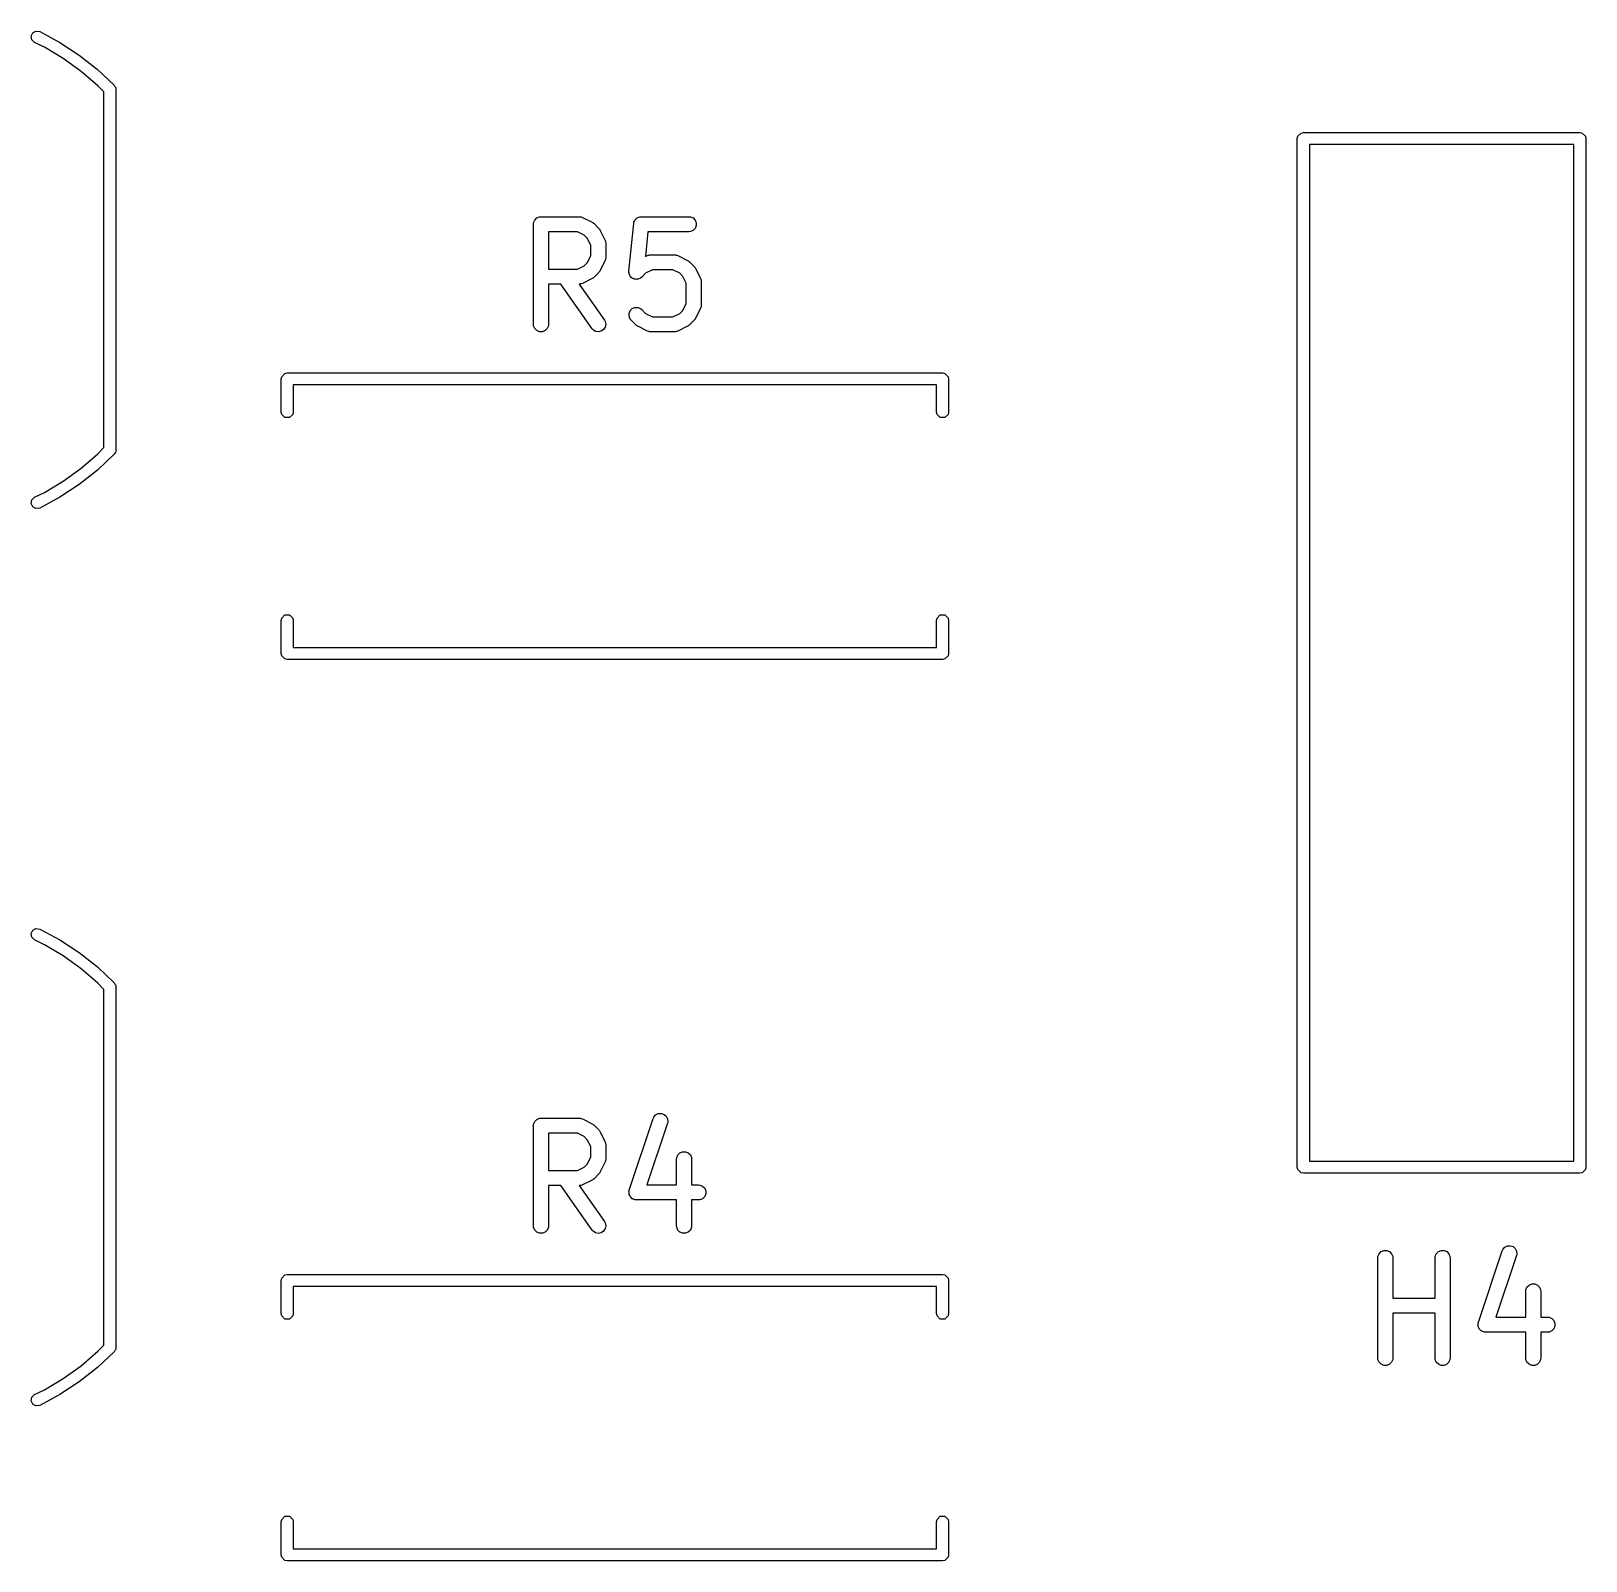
# Model space of a CAD drawing. Header units: inches. Extents: x 4.16 to 5.59, y -4.16 to -3.08.
# Drawn here: x 4.977 to 5.588, y -4.151 to -3.549 of the extents above; entities that cross this region are included whole.
import ezdxf

# ---------------------------------------------------------------- set-up
doc = ezdxf.new("R2010")
doc.units = ezdxf.units.IN
doc.header["$MEASUREMENT"] = 0
doc.layers.add('F.Silkscreen', color=41, linetype='CONTINUOUS', true_color=0xf2eda1)

msp = doc.modelspace()

# ---------------------------------------------------------------- linework, layer by layer
at = {"layer": 'F.Silkscreen', "linetype": 'CONTINUOUS'}
for p, q in [((4.9773, -3.55148), (4.97793, -3.55017)), ((4.97756, -3.55292), (4.9773, -3.55148)), ((4.97861, -3.55393), (4.97756, -3.55292)), ((4.97793, -3.55017), (4.97922, -3.54948)), ((4.98251, -3.55582), (4.97861, -3.55393)), ((4.97922, -3.54948), (4.98067, -3.54968)), ((4.98067, -3.54968), (4.98865, -3.55398)), ((4.98865, -3.55398), (4.99624, -3.55895)), ((4.98996, -3.56025), (4.98251, -3.55582)), ((4.99699, -3.56532), (4.98996, -3.56025)), ((4.99624, -3.55895), (5.00336, -3.56457)), ((5.00355, -3.57098), (4.99699, -3.56532)), ((5.00336, -3.56457), (5.00996, -3.57079)), ((5.00591, -3.5734), (5.00355, -3.57098)), ((5.00591, -3.71321), (5.00591, -3.5734)), ((5.00996, -3.57079), (5.01021, -3.57129)), ((5.01021, -3.57129), (5.01045, -3.57154)), ((5.01045, -3.57154), (5.01053, -3.57196)), ((5.01053, -3.57196), (5.01061, -3.5721)), ((5.01061, -3.5721), (5.01059, -3.57222)), ((5.01059, -3.57222), (5.01063, -3.57244)), ((5.01063, -3.57244), (5.01063, -3.71417)), ((5.4748, -3.59173), (5.47498, -3.59083)), ((5.4748, -3.99606), (5.4748, -3.59173)), ((5.47498, -3.59083), (5.47626, -3.58955)), ((5.47626, -3.58955), (5.47717, -3.58937)), ((5.47717, -3.58937), (5.58583, -3.58937)), ((5.58583, -3.58937), (5.58673, -3.58955)), ((5.58673, -3.58955), (5.58801, -3.59083)), ((5.58801, -3.59083), (5.58819, -3.59173)), ((5.58819, -3.59173), (5.58819, -3.99606)), ((5.47953, -3.59409), (5.47953, -3.9937)), ((5.58346, -3.59409), (5.47953, -3.59409)), ((5.58346, -3.9937), (5.58346, -3.59409)), ((5.17599, -3.62293), (5.17706, -3.62249)), ((5.17706, -3.62249), (5.17763, -3.62243)), ((5.17763, -3.62243), (5.19263, -3.62243)), ((5.19263, -3.62243), (5.19321, -3.62249)), ((5.19321, -3.62249), (5.19331, -3.62253)), ((5.19331, -3.62253), (5.19341, -3.62254)), ((5.19341, -3.62254), (5.19395, -3.62275)), ((5.21603, -3.62266), (5.21643, -3.62249)), ((5.21643, -3.62249), (5.21665, -3.62247)), ((5.21665, -3.62247), (5.21672, -3.62245)), ((5.21672, -3.62245), (5.21679, -3.62245)), ((5.21679, -3.62245), (5.217, -3.62243)), ((5.217, -3.62243), (5.23575, -3.62243)), ((5.23575, -3.62243), (5.23633, -3.62249)), ((5.23633, -3.62249), (5.23739, -3.62293)), ((5.17468, -3.62539), (5.17474, -3.62481)), ((5.17468, -3.66476), (5.17468, -3.62539)), ((5.17474, -3.62481), (5.17518, -3.62375)), ((5.17518, -3.62375), (5.17599, -3.62293)), ((5.19194, -3.62834), (5.18059, -3.62834)), ((5.18059, -3.62834), (5.18059, -3.64306)), ((5.19463, -3.62969), (5.19194, -3.62834)), ((5.19395, -3.62275), (5.1977, -3.62462)), ((5.1977, -3.62462), (5.19795, -3.62478)), ((5.19795, -3.62478), (5.19802, -3.62481)), ((5.19802, -3.62481), (5.1981, -3.62487)), ((5.1981, -3.62487), (5.19819, -3.62493)), ((5.19819, -3.62493), (5.19824, -3.62499)), ((5.19824, -3.62499), (5.19847, -3.62517)), ((5.19847, -3.62517), (5.20034, -3.62705)), ((5.20034, -3.62705), (5.20053, -3.62727)), ((5.20053, -3.62727), (5.20059, -3.62733)), ((5.20059, -3.62733), (5.20065, -3.62741)), ((5.20065, -3.62741), (5.20071, -3.6275)), ((5.20071, -3.6275), (5.20074, -3.62757)), ((5.20074, -3.62757), (5.2009, -3.62782)), ((5.2009, -3.62782), (5.20277, -3.63157)), ((5.21219, -3.64384), (5.21407, -3.62509)), ((5.21407, -3.62509), (5.21411, -3.62488)), ((5.21411, -3.62481), (5.21414, -3.62474)), ((5.21411, -3.62488), (5.21411, -3.62481)), ((5.21414, -3.62474), (5.21418, -3.62453)), ((5.21418, -3.62453), (5.21438, -3.62414)), ((5.21438, -3.62414), (5.21455, -3.62375)), ((5.21455, -3.62375), (5.21465, -3.62364)), ((5.21465, -3.62364), (5.21472, -3.62351)), ((5.21472, -3.62351), (5.21506, -3.62324)), ((5.21506, -3.62324), (5.21536, -3.62293)), ((5.21536, -3.62293), (5.2155, -3.62287)), ((5.2155, -3.62287), (5.21562, -3.62278)), ((5.21562, -3.62278), (5.21603, -3.62266)), ((5.21968, -3.62834), (5.2187, -3.63811)), ((5.23575, -3.62834), (5.21968, -3.62834)), ((5.23633, -3.62828), (5.23575, -3.62834)), ((5.23739, -3.62784), (5.23633, -3.62828)), ((5.23739, -3.62293), (5.23821, -3.62375)), ((5.23821, -3.62703), (5.23739, -3.62784)), ((5.23821, -3.62375), (5.23865, -3.62481)), ((5.23865, -3.62596), (5.23821, -3.62703)), ((5.23865, -3.62481), (5.23865, -3.62596)), ((5.19583, -3.63089), (5.19463, -3.62969)), ((5.19718, -3.63358), (5.19583, -3.63089)), ((5.19718, -3.63781), (5.19718, -3.63358)), ((5.20277, -3.63157), (5.20298, -3.63211)), ((5.20298, -3.63211), (5.20299, -3.63221)), ((5.20299, -3.63221), (5.20303, -3.63231)), ((5.20303, -3.63231), (5.20308, -3.63289)), ((5.20308, -3.63289), (5.20308, -3.63851)), ((5.19463, -3.64171), (5.19583, -3.64051)), ((5.19583, -3.64051), (5.19718, -3.63781)), ((5.20277, -3.63983), (5.2009, -3.64358)), ((5.20298, -3.63929), (5.20277, -3.63983)), ((5.20299, -3.63918), (5.20298, -3.63929)), ((5.20303, -3.63909), (5.20299, -3.63918)), ((5.20308, -3.63851), (5.20303, -3.63909)), ((5.2187, -3.63811), (5.21943, -3.63774)), ((5.21943, -3.63774), (5.21997, -3.63754)), ((5.21997, -3.63754), (5.22008, -3.63753)), ((5.22008, -3.63753), (5.22018, -3.63749)), ((5.22018, -3.63749), (5.22075, -3.63743)), ((5.22075, -3.63743), (5.23013, -3.63743)), ((5.23013, -3.63743), (5.2307, -3.63749)), ((5.2307, -3.63749), (5.2308, -3.63753)), ((5.2308, -3.63753), (5.23091, -3.63754)), ((5.23091, -3.63754), (5.23145, -3.63774)), ((5.23145, -3.63774), (5.2352, -3.63962)), ((5.2352, -3.63962), (5.23545, -3.63977)), ((5.23545, -3.63977), (5.23552, -3.6398)), ((5.23552, -3.6398), (5.2356, -3.63987)), ((5.2356, -3.63987), (5.23569, -3.63993)), ((5.23569, -3.63993), (5.23574, -3.63999)), ((5.23574, -3.63999), (5.23596, -3.64017)), ((5.23596, -3.64017), (5.23784, -3.64205)), ((5.18059, -3.64306), (5.19194, -3.64306)), ((5.19194, -3.64306), (5.19463, -3.64171)), ((5.1977, -3.64678), (5.19395, -3.64865)), ((5.19795, -3.64662), (5.1977, -3.64678)), ((5.19802, -3.64659), (5.19795, -3.64662)), ((5.1981, -3.64652), (5.19802, -3.64659)), ((5.19819, -3.64647), (5.1981, -3.64652)), ((5.19824, -3.64641), (5.19819, -3.64647)), ((5.19847, -3.64622), (5.19824, -3.64641)), ((5.20034, -3.64435), (5.19847, -3.64622)), ((5.20053, -3.64412), (5.20034, -3.64435)), ((5.20059, -3.64407), (5.20053, -3.64412)), ((5.20065, -3.64398), (5.20059, -3.64407)), ((5.20071, -3.6439), (5.20065, -3.64398)), ((5.20074, -3.64383), (5.20071, -3.6439)), ((5.2009, -3.64358), (5.20074, -3.64383)), ((5.21219, -3.64442), (5.21219, -3.64384)), ((5.21223, -3.64456), (5.21219, -3.64442)), ((5.21223, -3.64471), (5.21223, -3.64456)), ((5.2124, -3.64511), (5.21223, -3.64471)), ((5.21252, -3.64552), (5.2124, -3.64511)), ((5.21262, -3.64564), (5.21252, -3.64552)), ((5.21267, -3.64577), (5.21262, -3.64564)), ((5.21298, -3.64608), (5.21267, -3.64577)), ((5.21325, -3.64641), (5.21298, -3.64608)), ((5.21338, -3.64648), (5.21325, -3.64641)), ((5.21349, -3.64659), (5.21338, -3.64648)), ((5.21389, -3.64675), (5.21349, -3.64659)), ((5.21427, -3.64696), (5.21389, -3.64675)), ((5.21442, -3.64697), (5.21427, -3.64696)), ((5.21455, -3.64703), (5.21442, -3.64697)), ((5.2161, -3.64687), (5.21571, -3.64703)), ((5.21652, -3.64674), (5.2161, -3.64687)), ((5.21663, -3.64665), (5.21652, -3.64674)), ((5.21677, -3.64659), (5.21663, -3.64665)), ((5.21722, -3.64622), (5.21677, -3.64659)), ((5.21875, -3.64469), (5.21722, -3.64622)), ((5.22145, -3.64334), (5.21875, -3.64469)), ((5.22943, -3.64334), (5.22145, -3.64334)), ((5.23213, -3.64469), (5.22943, -3.64334)), ((5.23332, -3.64588), (5.23213, -3.64469)), ((5.23467, -3.64858), (5.23332, -3.64588)), ((5.23784, -3.64205), (5.23803, -3.64227)), ((5.23803, -3.64227), (5.23808, -3.64232)), ((5.23808, -3.64232), (5.23814, -3.64241)), ((5.23814, -3.64241), (5.23821, -3.64249)), ((5.23821, -3.64249), (5.23824, -3.64257)), ((5.23824, -3.64257), (5.23839, -3.64281)), ((5.23839, -3.64281), (5.24027, -3.64656)), ((5.24027, -3.64656), (5.24047, -3.6471)), ((5.18547, -3.64896), (5.18059, -3.64896)), ((5.18059, -3.64896), (5.18059, -3.66476)), ((5.19771, -3.66645), (5.18547, -3.64896)), ((5.19321, -3.64891), (5.19268, -3.64896)), ((5.19268, -3.64896), (5.20255, -3.66306)), ((5.19331, -3.64886), (5.19321, -3.64891)), ((5.19341, -3.64886), (5.19331, -3.64886)), ((5.19395, -3.64865), (5.19341, -3.64886)), ((5.21498, -3.64703), (5.21455, -3.64703)), ((5.21541, -3.64707), (5.21498, -3.64703)), ((5.21556, -3.64703), (5.21541, -3.64707)), ((5.21571, -3.64703), (5.21556, -3.64703)), ((5.23467, -3.65656), (5.23467, -3.64858)), ((5.24047, -3.6471), (5.24048, -3.64721)), ((5.24048, -3.64721), (5.24052, -3.64731)), ((5.24052, -3.64731), (5.24058, -3.64788)), ((5.24058, -3.64788), (5.24058, -3.65726)), ((5.21267, -3.65937), (5.21349, -3.65855)), ((5.21349, -3.65855), (5.21455, -3.65811)), ((5.21455, -3.65811), (5.21571, -3.65811)), ((5.21571, -3.65811), (5.21677, -3.65855)), ((5.21677, -3.65855), (5.21722, -3.65892)), ((5.21722, -3.65892), (5.21875, -3.66046)), ((5.23332, -3.65926), (5.23467, -3.65656)), ((5.24027, -3.65858), (5.23839, -3.66233)), ((5.24047, -3.65804), (5.24027, -3.65858)), ((5.24048, -3.65793), (5.24047, -3.65804)), ((5.24052, -3.65783), (5.24048, -3.65793)), ((5.24058, -3.65726), (5.24052, -3.65783)), ((5.17474, -3.66533), (5.17468, -3.66476)), ((5.17518, -3.6664), (5.17474, -3.66533)), ((5.18053, -3.66533), (5.18009, -3.6664)), ((5.18059, -3.66476), (5.18053, -3.66533)), ((5.20255, -3.66306), (5.20283, -3.66357)), ((5.20283, -3.66357), (5.20308, -3.66469)), ((5.20308, -3.66469), (5.20288, -3.66583)), ((5.21223, -3.66043), (5.21267, -3.65937)), ((5.21223, -3.66158), (5.21223, -3.66043)), ((5.21267, -3.66265), (5.21223, -3.66158)), ((5.21304, -3.66309), (5.21267, -3.66265)), ((5.21492, -3.66497), (5.21304, -3.66309)), ((5.21514, -3.66516), (5.21492, -3.66497)), ((5.21519, -3.66521), (5.21514, -3.66516)), ((5.21528, -3.66527), (5.21519, -3.66521)), ((5.21536, -3.66534), (5.21528, -3.66527)), ((5.21544, -3.66537), (5.21536, -3.66534)), ((5.21875, -3.66046), (5.22145, -3.6618)), ((5.22145, -3.6618), (5.22943, -3.6618)), ((5.22943, -3.6618), (5.23213, -3.66046)), ((5.23213, -3.66046), (5.23332, -3.65926)), ((5.23552, -3.66534), (5.23545, -3.66537)), ((5.2356, -3.66527), (5.23552, -3.66534)), ((5.23569, -3.66521), (5.2356, -3.66527)), ((5.23574, -3.66516), (5.23569, -3.66521)), ((5.23596, -3.66497), (5.23574, -3.66516)), ((5.23784, -3.66309), (5.23596, -3.66497)), ((5.23803, -3.66287), (5.23784, -3.66309)), ((5.23808, -3.66282), (5.23803, -3.66287)), ((5.23814, -3.66273), (5.23808, -3.66282)), ((5.23821, -3.66265), (5.23814, -3.66273)), ((5.23824, -3.66258), (5.23821, -3.66265)), ((5.23839, -3.66233), (5.23824, -3.66258)), ((5.17599, -3.66721), (5.17518, -3.6664)), ((5.17706, -3.66765), (5.17599, -3.66721)), ((5.17821, -3.66765), (5.17706, -3.66765)), ((5.17927, -3.66721), (5.17821, -3.66765)), ((5.18009, -3.6664), (5.17927, -3.66721)), ((5.19809, -3.66689), (5.19771, -3.66645)), ((5.19906, -3.66751), (5.19809, -3.66689)), ((5.2002, -3.66771), (5.19906, -3.66751)), ((5.20132, -3.66746), (5.2002, -3.66771)), ((5.20226, -3.6668), (5.20132, -3.66746)), ((5.20288, -3.66583), (5.20226, -3.6668)), ((5.21568, -3.66552), (5.21544, -3.66537)), ((5.21943, -3.6674), (5.21568, -3.66552)), ((5.21997, -3.6676), (5.21943, -3.6674)), ((5.22008, -3.66761), (5.21997, -3.6676)), ((5.22018, -3.66765), (5.22008, -3.66761)), ((5.22075, -3.66771), (5.22018, -3.66765)), ((5.23013, -3.66771), (5.22075, -3.66771)), ((5.2307, -3.66765), (5.23013, -3.66771)), ((5.2308, -3.66761), (5.2307, -3.66765)), ((5.23091, -3.6676), (5.2308, -3.66761)), ((5.23145, -3.6674), (5.23091, -3.6676)), ((5.2352, -3.66552), (5.23145, -3.6674)), ((5.23545, -3.66537), (5.2352, -3.66552)), ((5.07559, -3.68622), (5.07577, -3.68532)), ((5.07559, -3.69921), (5.07559, -3.68622)), ((5.07577, -3.68532), (5.07705, -3.68404)), ((5.07705, -3.68404), (5.07795, -3.68386)), ((5.07795, -3.68386), (5.33543, -3.68386)), ((5.33307, -3.68858), (5.08031, -3.68858)), ((5.08031, -3.68858), (5.08031, -3.69921)), ((5.33307, -3.69921), (5.33307, -3.68858)), ((5.33543, -3.68386), (5.33634, -3.68404)), ((5.33634, -3.68404), (5.33762, -3.68532)), ((5.33762, -3.68532), (5.3378, -3.68622)), ((5.3378, -3.68622), (5.3378, -3.69921)), ((5.07577, -3.70012), (5.07559, -3.69921)), ((5.07705, -3.70139), (5.07577, -3.70012)), ((5.07886, -3.70139), (5.07705, -3.70139)), ((5.08014, -3.70012), (5.07886, -3.70139)), ((5.08031, -3.69921), (5.08014, -3.70012)), ((5.33325, -3.70012), (5.33307, -3.69921)), ((5.33453, -3.70139), (5.33325, -3.70012)), ((5.33634, -3.70139), (5.33453, -3.70139)), ((5.33762, -3.70012), (5.33634, -3.70139)), ((5.3378, -3.69921), (5.33762, -3.70012)), ((5.00355, -3.71563), (5.00591, -3.71321)), ((5.01063, -3.71417), (5.01059, -3.7144)), ((4.99699, -3.72129), (5.00355, -3.71563)), ((5.00996, -3.71582), (5.00336, -3.72204)), ((5.01021, -3.71532), (5.00996, -3.71582)), ((5.01045, -3.71508), (5.01021, -3.71532)), ((5.01053, -3.71466), (5.01045, -3.71508)), ((5.01061, -3.71451), (5.01053, -3.71466)), ((5.01059, -3.7144), (5.01061, -3.71451)), ((4.98251, -3.7308), (4.98996, -3.72636)), ((4.98996, -3.72636), (4.99699, -3.72129)), ((5.00336, -3.72204), (4.99624, -3.72766)), ((4.97861, -3.73268), (4.98251, -3.7308)), ((4.99624, -3.72766), (4.98865, -3.73264)), ((4.9773, -3.73513), (4.97756, -3.73369)), ((4.97793, -3.73644), (4.9773, -3.73513)), ((4.97756, -3.73369), (4.97861, -3.73268)), ((4.97922, -3.73714), (4.97793, -3.73644)), ((4.98067, -3.73694), (4.97922, -3.73714)), ((4.98865, -3.73264), (4.98067, -3.73694)), ((5.07559, -3.7811), (5.07577, -3.7802)), ((5.07559, -3.79409), (5.07559, -3.7811)), ((5.07577, -3.7802), (5.07705, -3.77892)), ((5.07705, -3.77892), (5.07886, -3.77892)), ((5.07886, -3.77892), (5.08014, -3.7802)), ((5.08014, -3.7802), (5.08031, -3.7811)), ((5.08031, -3.7811), (5.08031, -3.79173)), ((5.33307, -3.7811), (5.33325, -3.7802)), ((5.33307, -3.79173), (5.33307, -3.7811)), ((5.33325, -3.7802), (5.33453, -3.77892)), ((5.33453, -3.77892), (5.33634, -3.77892)), ((5.33634, -3.77892), (5.33762, -3.7802)), ((5.33762, -3.7802), (5.3378, -3.7811)), ((5.3378, -3.7811), (5.3378, -3.79409)), ((5.08031, -3.79173), (5.33307, -3.79173)), ((5.07577, -3.795), (5.07559, -3.79409)), ((5.07705, -3.79628), (5.07577, -3.795)), ((5.07795, -3.79646), (5.07705, -3.79628)), ((5.33543, -3.79646), (5.07795, -3.79646)), ((5.33634, -3.79628), (5.33543, -3.79646)), ((5.33762, -3.795), (5.33634, -3.79628)), ((5.3378, -3.79409), (5.33762, -3.795)), ((4.9773, -3.90424), (4.97793, -3.90293)), ((4.97793, -3.90293), (4.97922, -3.90223)), ((4.97922, -3.90223), (4.98067, -3.90243)), ((4.98067, -3.90243), (4.98865, -3.90673)), ((4.97756, -3.90568), (4.9773, -3.90424)), ((4.97861, -3.90669), (4.97756, -3.90568)), ((4.98251, -3.90857), (4.97861, -3.90669)), ((4.98996, -3.91301), (4.98251, -3.90857)), ((4.98865, -3.90673), (4.99624, -3.91171)), ((4.99699, -3.91808), (4.98996, -3.91301)), ((4.99624, -3.91171), (5.00336, -3.91733)), ((5.00355, -3.92374), (4.99699, -3.91808)), ((5.00336, -3.91733), (5.00996, -3.92355)), ((5.00591, -3.92616), (5.00355, -3.92374)), ((5.00591, -4.06597), (5.00591, -3.92616)), ((5.00996, -3.92355), (5.01021, -3.92405)), ((5.01021, -3.92405), (5.01045, -3.92429)), ((5.01045, -3.92429), (5.01053, -3.92471)), ((5.01053, -3.92471), (5.01061, -3.92486)), ((5.01061, -3.92486), (5.01059, -3.92497)), ((5.01059, -3.92497), (5.01063, -3.9252)), ((5.01063, -3.9252), (5.01063, -4.06693)), ((5.17599, -3.97726), (5.17706, -3.97682)), ((5.17706, -3.97682), (5.17763, -3.97676)), ((5.17763, -3.97676), (5.19263, -3.97676)), ((5.19263, -3.97676), (5.19321, -3.97682)), ((5.19321, -3.97682), (5.19331, -3.97686)), ((5.19331, -3.97686), (5.19341, -3.97687)), ((5.19341, -3.97687), (5.19395, -3.97708)), ((5.2217, -3.97691), (5.22194, -3.97638)), ((5.22194, -3.97638), (5.22269, -3.97551)), ((5.22269, -3.97551), (5.22372, -3.97499)), ((5.22372, -3.97499), (5.22487, -3.97491)), ((5.22487, -3.97491), (5.22597, -3.97528)), ((5.22597, -3.97528), (5.22684, -3.97603)), ((5.22684, -3.97603), (5.22735, -3.97706)), ((5.17468, -3.97972), (5.17474, -3.97914)), ((5.17468, -4.01909), (5.17468, -3.97972)), ((5.17474, -3.97914), (5.17518, -3.97808)), ((5.17518, -3.97808), (5.17599, -3.97726)), ((5.19194, -3.98267), (5.18059, -3.98267)), ((5.18059, -3.98267), (5.18059, -3.99739)), ((5.19463, -3.98402), (5.19194, -3.98267)), ((5.19395, -3.97708), (5.1977, -3.97895)), ((5.1977, -3.97895), (5.19795, -3.97911)), ((5.19795, -3.97911), (5.19802, -3.97914)), ((5.19802, -3.97914), (5.1981, -3.9792)), ((5.1981, -3.9792), (5.19819, -3.97926)), ((5.19819, -3.97926), (5.19824, -3.97932)), ((5.19824, -3.97932), (5.19847, -3.9795)), ((5.19847, -3.9795), (5.20034, -3.98138)), ((5.20034, -3.98138), (5.20053, -3.98161)), ((5.20053, -3.98161), (5.20059, -3.98166)), ((5.20059, -3.98166), (5.20065, -3.98175)), ((5.20065, -3.98175), (5.20071, -3.98183)), ((5.20071, -3.98183), (5.20074, -3.9819)), ((5.20074, -3.9819), (5.2009, -3.98215)), ((5.2009, -3.98215), (5.20277, -3.9859)), ((5.21233, -4.00503), (5.2217, -3.97691)), ((5.2273, -3.97878), (5.21923, -4.00301)), ((5.22743, -3.97821), (5.2273, -3.97878)), ((5.22735, -3.97706), (5.22743, -3.97821)), ((5.19583, -3.98522), (5.19463, -3.98402)), ((5.19718, -3.98791), (5.19583, -3.98522)), ((5.19718, -3.99214), (5.19718, -3.98791)), ((5.20277, -3.9859), (5.20298, -3.98644)), ((5.20298, -3.98644), (5.20299, -3.98654)), ((5.20299, -3.98654), (5.20303, -3.98664)), ((5.20303, -3.98664), (5.20308, -3.98722)), ((5.20308, -3.98722), (5.20308, -3.99284)), ((5.19463, -3.99604), (5.19583, -3.99484)), ((5.19583, -3.99484), (5.19718, -3.99214)), ((5.20277, -3.99416), (5.2009, -3.99791)), ((5.20298, -3.99362), (5.20277, -3.99416)), ((5.20299, -3.99351), (5.20298, -3.99362)), ((5.20303, -3.99342), (5.20299, -3.99351)), ((5.20308, -3.99284), (5.20303, -3.99342)), ((5.23092, -3.99284), (5.23098, -3.99226)), ((5.23092, -4.00301), (5.23092, -3.99284)), ((5.23098, -3.99226), (5.23142, -3.9912)), ((5.23142, -3.9912), (5.23224, -3.99039)), ((5.23224, -3.99039), (5.2333, -3.98994)), ((5.2333, -3.98994), (5.23445, -3.98994)), ((5.23445, -3.98994), (5.23552, -3.99039)), ((5.23552, -3.99039), (5.23633, -3.9912)), ((5.23633, -3.9912), (5.23677, -3.99226)), ((5.23677, -3.99226), (5.23683, -3.99284)), ((5.23683, -3.99284), (5.23683, -4.00301)), ((5.47953, -3.9937), (5.58346, -3.9937)), ((5.18059, -3.99739), (5.19194, -3.99739)), ((5.19194, -3.99739), (5.19463, -3.99604)), ((5.1977, -4.00111), (5.19395, -4.00298)), ((5.19795, -4.00095), (5.1977, -4.00111)), ((5.19802, -4.00092), (5.19795, -4.00095)), ((5.1981, -4.00085), (5.19802, -4.00092)), ((5.19819, -4.0008), (5.1981, -4.00085)), ((5.19824, -4.00074), (5.19819, -4.0008)), ((5.19847, -4.00055), (5.19824, -4.00074)), ((5.20034, -3.99868), (5.19847, -4.00055)), ((5.20053, -3.99845), (5.20034, -3.99868)), ((5.20059, -3.9984), (5.20053, -3.99845)), ((5.20065, -3.99831), (5.20059, -3.9984)), ((5.20071, -3.99823), (5.20065, -3.99831)), ((5.20074, -3.99816), (5.20071, -3.99823)), ((5.2009, -3.99791), (5.20074, -3.99816)), ((5.47498, -3.99697), (5.4748, -3.99606)), ((5.47626, -3.99825), (5.47498, -3.99697)), ((5.47717, -3.99843), (5.47626, -3.99825)), ((5.58583, -3.99843), (5.47717, -3.99843)), ((5.58673, -3.99825), (5.58583, -3.99843)), ((5.58801, -3.99697), (5.58673, -3.99825)), ((5.58819, -3.99606), (5.58801, -3.99697)), ((5.18547, -4.00329), (5.18059, -4.00329)), ((5.18059, -4.00329), (5.18059, -4.01909)), ((5.19771, -4.02078), (5.18547, -4.00329)), ((5.19321, -4.00324), (5.19268, -4.00329)), ((5.19268, -4.00329), (5.20255, -4.01739)), ((5.19331, -4.0032), (5.19321, -4.00324)), ((5.19341, -4.00319), (5.19331, -4.0032)), ((5.19395, -4.00298), (5.19341, -4.00319)), ((5.2122, -4.00559), (5.21223, -4.00545)), ((5.21223, -4.00607), (5.2122, -4.00559)), ((5.21223, -4.00539), (5.21226, -4.00532)), ((5.21223, -4.00545), (5.21223, -4.00539)), ((5.21223, -4.00654), (5.21223, -4.00607)), ((5.21227, -4.00664), (5.21223, -4.00654)), ((5.21226, -4.00532), (5.21233, -4.00503)), ((5.21228, -4.00674), (5.21227, -4.00664)), ((5.21249, -4.00717), (5.21228, -4.00674)), ((5.21267, -4.0076), (5.21249, -4.00717)), ((5.21923, -4.00301), (5.23092, -4.00301)), ((5.23683, -4.00301), (5.2395, -4.00301)), ((5.2395, -4.00301), (5.24008, -4.00307)), ((5.24008, -4.00307), (5.24114, -4.00351)), ((5.24114, -4.00351), (5.24196, -4.00432)), ((5.24196, -4.00432), (5.2424, -4.00539)), ((5.2424, -4.00654), (5.24196, -4.0076)), ((5.2424, -4.00539), (5.2424, -4.00654)), ((5.21275, -4.00768), (5.21267, -4.0076)), ((5.2128, -4.00777), (5.21275, -4.00768)), ((5.21315, -4.00808), (5.2128, -4.00777)), ((5.21349, -4.00842), (5.21315, -4.00808)), ((5.21359, -4.00846), (5.21349, -4.00842)), ((5.21367, -4.00853), (5.21359, -4.00846)), ((5.21412, -4.00868), (5.21367, -4.00853)), ((5.21455, -4.00886), (5.21412, -4.00868)), ((5.2147, -4.00887), (5.21455, -4.00886)), ((5.21476, -4.00889), (5.2147, -4.00887)), ((5.21484, -4.00889), (5.21476, -4.00889)), ((5.21513, -4.00892), (5.21484, -4.00889)), ((5.23092, -4.00892), (5.21513, -4.00892)), ((5.23092, -4.01909), (5.23092, -4.00892)), ((5.2395, -4.00892), (5.23683, -4.00892)), ((5.23683, -4.00892), (5.23683, -4.01909)), ((5.24008, -4.00886), (5.2395, -4.00892)), ((5.24114, -4.00842), (5.24008, -4.00886)), ((5.24196, -4.0076), (5.24114, -4.00842)), ((5.17474, -4.01966), (5.17468, -4.01909)), ((5.17518, -4.02073), (5.17474, -4.01966)), ((5.18053, -4.01966), (5.18009, -4.02073)), ((5.18059, -4.01909), (5.18053, -4.01966)), ((5.20255, -4.01739), (5.20283, -4.0179)), ((5.20283, -4.0179), (5.20308, -4.01902)), ((5.20308, -4.01902), (5.20288, -4.02016)), ((5.23098, -4.01966), (5.23092, -4.01909)), ((5.23142, -4.02073), (5.23098, -4.01966)), ((5.23677, -4.01966), (5.23633, -4.02073)), ((5.23683, -4.01909), (5.23677, -4.01966)), ((5.17599, -4.02154), (5.17518, -4.02073)), ((5.17706, -4.02198), (5.17599, -4.02154)), ((5.17821, -4.02198), (5.17706, -4.02198)), ((5.17927, -4.02154), (5.17821, -4.02198)), ((5.18009, -4.02073), (5.17927, -4.02154)), ((5.19809, -4.02122), (5.19771, -4.02078)), ((5.19906, -4.02184), (5.19809, -4.02122)), ((5.2002, -4.02204), (5.19906, -4.02184)), ((5.20132, -4.02179), (5.2002, -4.02204)), ((5.20226, -4.02113), (5.20132, -4.02179)), ((5.20288, -4.02016), (5.20226, -4.02113)), ((5.23224, -4.02154), (5.23142, -4.02073)), ((5.2333, -4.02198), (5.23224, -4.02154)), ((5.23445, -4.02198), (5.2333, -4.02198)), ((5.23552, -4.02154), (5.23445, -4.02198)), ((5.23633, -4.02073), (5.23552, -4.02154)), ((5.50642, -4.03169), (5.50648, -4.03111)), ((5.50642, -4.07106), (5.50642, -4.03169)), ((5.50648, -4.03111), (5.50692, -4.03005)), ((5.50692, -4.03005), (5.50773, -4.02923)), ((5.50773, -4.02923), (5.5088, -4.02879)), ((5.5088, -4.02879), (5.50995, -4.02879)), ((5.50995, -4.02879), (5.51101, -4.02923)), ((5.51101, -4.02923), (5.51183, -4.03005)), ((5.51183, -4.03005), (5.51227, -4.03111)), ((5.51227, -4.03111), (5.51233, -4.03169)), ((5.51233, -4.03169), (5.51233, -4.04748)), ((5.52892, -4.03169), (5.52897, -4.03111)), ((5.52892, -4.04748), (5.52892, -4.03169)), ((5.52897, -4.03111), (5.52942, -4.03005)), ((5.52942, -4.03005), (5.53023, -4.02923)), ((5.53023, -4.02923), (5.53129, -4.02879)), ((5.53129, -4.02879), (5.53245, -4.02879)), ((5.53245, -4.02879), (5.53351, -4.02923)), ((5.53351, -4.02923), (5.53433, -4.03005)), ((5.53433, -4.03005), (5.53477, -4.03111)), ((5.53477, -4.03111), (5.53482, -4.03169)), ((5.53482, -4.03169), (5.53482, -4.07106)), ((5.54594, -4.057), (5.55532, -4.02888)), ((5.56092, -4.03074), (5.55284, -4.05498)), ((5.55532, -4.02888), (5.55555, -4.02835)), ((5.55555, -4.02835), (5.55631, -4.02748)), ((5.55631, -4.02748), (5.55734, -4.02696)), ((5.55734, -4.02696), (5.55849, -4.02688)), ((5.55849, -4.02688), (5.55958, -4.02725)), ((5.55958, -4.02725), (5.56045, -4.028)), ((5.56045, -4.028), (5.56097, -4.02903)), ((5.56105, -4.03018), (5.56092, -4.03074)), ((5.56097, -4.02903), (5.56105, -4.03018)), ((5.07559, -4.04055), (5.07577, -4.03965)), ((5.07559, -4.05354), (5.07559, -4.04055)), ((5.07577, -4.03965), (5.07705, -4.03837)), ((5.07705, -4.03837), (5.07795, -4.03819)), ((5.07795, -4.03819), (5.33543, -4.03819)), ((5.33307, -4.04291), (5.08031, -4.04291)), ((5.08031, -4.04291), (5.08031, -4.05354)), ((5.33307, -4.05354), (5.33307, -4.04291)), ((5.33543, -4.03819), (5.33634, -4.03837)), ((5.33634, -4.03837), (5.33762, -4.03965)), ((5.33762, -4.03965), (5.3378, -4.04055)), ((5.3378, -4.04055), (5.3378, -4.05354)), ((5.5646, -4.04423), (5.56504, -4.04317)), ((5.56504, -4.04317), (5.56585, -4.04235)), ((5.56585, -4.04235), (5.56692, -4.04191)), ((5.56692, -4.04191), (5.56807, -4.04191)), ((5.56807, -4.04191), (5.56913, -4.04235)), ((5.56913, -4.04235), (5.56995, -4.04317)), ((5.56995, -4.04317), (5.57039, -4.04423)), ((5.51233, -4.04748), (5.52892, -4.04748)), ((5.56454, -4.04481), (5.5646, -4.04423)), ((5.56454, -4.05498), (5.56454, -4.04481)), ((5.57039, -4.04423), (5.57044, -4.04481)), ((5.57044, -4.04481), (5.57044, -4.05498)), ((5.07577, -4.05445), (5.07559, -4.05354)), ((5.07705, -4.05573), (5.07577, -4.05445)), ((5.07886, -4.05573), (5.07705, -4.05573)), ((5.08014, -4.05445), (5.07886, -4.05573)), ((5.08031, -4.05354), (5.08014, -4.05445)), ((5.33325, -4.05445), (5.33307, -4.05354)), ((5.33453, -4.05573), (5.33325, -4.05445)), ((5.33634, -4.05573), (5.33453, -4.05573)), ((5.33762, -4.05445), (5.33634, -4.05573)), ((5.3378, -4.05354), (5.33762, -4.05445)), ((5.52892, -4.05339), (5.51233, -4.05339)), ((5.51233, -4.05339), (5.51233, -4.07106)), ((5.52892, -4.07106), (5.52892, -4.05339)), ((5.55284, -4.05498), (5.56454, -4.05498)), ((5.57044, -4.05498), (5.57312, -4.05498)), ((5.57312, -4.05498), (5.57369, -4.05504)), ((5.57369, -4.05504), (5.57476, -4.05548)), ((5.57476, -4.05548), (5.57557, -4.05629)), ((5.57557, -4.05629), (5.57601, -4.05736)), ((5.54581, -4.05756), (5.54585, -4.05742)), ((5.54585, -4.05804), (5.54581, -4.05756)), ((5.54585, -4.05736), (5.54588, -4.05728)), ((5.54585, -4.05742), (5.54585, -4.05736)), ((5.54585, -4.05851), (5.54585, -4.05804)), ((5.54589, -4.05861), (5.54585, -4.05851)), ((5.54588, -4.05728), (5.54594, -4.057)), ((5.5459, -4.05871), (5.54589, -4.05861)), ((5.54611, -4.05914), (5.5459, -4.05871)), ((5.54629, -4.05957), (5.54611, -4.05914)), ((5.54636, -4.05965), (5.54629, -4.05957)), ((5.54641, -4.05974), (5.54636, -4.05965)), ((5.54677, -4.06005), (5.54641, -4.05974)), ((5.5471, -4.06039), (5.54677, -4.06005)), ((5.5472, -4.06043), (5.5471, -4.06039)), ((5.54728, -4.0605), (5.5472, -4.06043)), ((5.54773, -4.06065), (5.54728, -4.0605)), ((5.54817, -4.06083), (5.54773, -4.06065)), ((5.54832, -4.06084), (5.54817, -4.06083)), ((5.54837, -4.06086), (5.54832, -4.06084)), ((5.54845, -4.06086), (5.54837, -4.06086)), ((5.54874, -4.06089), (5.54845, -4.06086)), ((5.56454, -4.06089), (5.54874, -4.06089)), ((5.56454, -4.07106), (5.56454, -4.06089)), ((5.57312, -4.06089), (5.57044, -4.06089)), ((5.57044, -4.06089), (5.57044, -4.07106)), ((5.57369, -4.06083), (5.57312, -4.06089)), ((5.57476, -4.06039), (5.57369, -4.06083)), ((5.57557, -4.05957), (5.57476, -4.06039)), ((5.57601, -4.05851), (5.57557, -4.05957)), ((5.57601, -4.05736), (5.57601, -4.05851)), ((4.99699, -4.07405), (5.00355, -4.06839)), ((5.00355, -4.06839), (5.00591, -4.06597)), ((5.01021, -4.06808), (5.00996, -4.06858)), ((5.01045, -4.06783), (5.01021, -4.06808)), ((5.01053, -4.06741), (5.01045, -4.06783)), ((5.01061, -4.06727), (5.01053, -4.06741)), ((5.01063, -4.06693), (5.01059, -4.06715)), ((5.01059, -4.06715), (5.01061, -4.06727)), ((4.98996, -4.07912), (4.99699, -4.07405)), ((5.00996, -4.06858), (5.00336, -4.0748)), ((5.50648, -4.07163), (5.50642, -4.07106)), ((5.50692, -4.0727), (5.50648, -4.07163)), ((5.50773, -4.07351), (5.50692, -4.0727)), ((5.5088, -4.07395), (5.50773, -4.07351)), ((5.50995, -4.07395), (5.5088, -4.07395)), ((5.51101, -4.07351), (5.50995, -4.07395)), ((5.51183, -4.0727), (5.51101, -4.07351)), ((5.51227, -4.07163), (5.51183, -4.0727)), ((5.51233, -4.07106), (5.51227, -4.07163)), ((5.52897, -4.07163), (5.52892, -4.07106)), ((5.52942, -4.0727), (5.52897, -4.07163)), ((5.53023, -4.07351), (5.52942, -4.0727)), ((5.53129, -4.07395), (5.53023, -4.07351)), ((5.53245, -4.07395), (5.53129, -4.07395)), ((5.53351, -4.07351), (5.53245, -4.07395)), ((5.53433, -4.0727), (5.53351, -4.07351)), ((5.53477, -4.07163), (5.53433, -4.0727)), ((5.53482, -4.07106), (5.53477, -4.07163)), ((5.5646, -4.07163), (5.56454, -4.07106)), ((5.56504, -4.0727), (5.5646, -4.07163)), ((5.56585, -4.07351), (5.56504, -4.0727)), ((5.56692, -4.07395), (5.56585, -4.07351)), ((5.56807, -4.07395), (5.56692, -4.07395)), ((5.56913, -4.07351), (5.56807, -4.07395)), ((5.56995, -4.0727), (5.56913, -4.07351)), ((5.57039, -4.07163), (5.56995, -4.0727)), ((5.57044, -4.07106), (5.57039, -4.07163)), ((4.98251, -4.08355), (4.98996, -4.07912)), ((4.99624, -4.08042), (4.98865, -4.08539)), ((5.00336, -4.0748), (4.99624, -4.08042)), ((4.9773, -4.08789), (4.97756, -4.08645)), ((4.97756, -4.08645), (4.97861, -4.08544)), ((4.97861, -4.08544), (4.98251, -4.08355)), ((4.98865, -4.08539), (4.98067, -4.08969)), ((4.97793, -4.0892), (4.9773, -4.08789)), ((4.97922, -4.08989), (4.97793, -4.0892)), ((4.98067, -4.08969), (4.97922, -4.08989)), ((5.07559, -4.13543), (5.07577, -4.13453)), ((5.07559, -4.14843), (5.07559, -4.13543)), ((5.07577, -4.13453), (5.07705, -4.13325)), ((5.07705, -4.13325), (5.07886, -4.13325)), ((5.07886, -4.13325), (5.08014, -4.13453)), ((5.08014, -4.13453), (5.08031, -4.13543)), ((5.08031, -4.13543), (5.08031, -4.14606)), ((5.33307, -4.13543), (5.33325, -4.13453)), ((5.33307, -4.14606), (5.33307, -4.13543)), ((5.33325, -4.13453), (5.33453, -4.13325)), ((5.33453, -4.13325), (5.33634, -4.13325)), ((5.33634, -4.13325), (5.33762, -4.13453)), ((5.33762, -4.13453), (5.3378, -4.13543)), ((5.3378, -4.13543), (5.3378, -4.14843)), ((5.08031, -4.14606), (5.33307, -4.14606)), ((5.07577, -4.14933), (5.07559, -4.14843)), ((5.07705, -4.15061), (5.07577, -4.14933)), ((5.07795, -4.15079), (5.07705, -4.15061)), ((5.33543, -4.15079), (5.07795, -4.15079)), ((5.33634, -4.15061), (5.33543, -4.15079)), ((5.33762, -4.14933), (5.33634, -4.15061)), ((5.3378, -4.14843), (5.33762, -4.14933))]:
    msp.add_line(p, q, dxfattribs=at)

doc.saveas('drawing.dxf')
